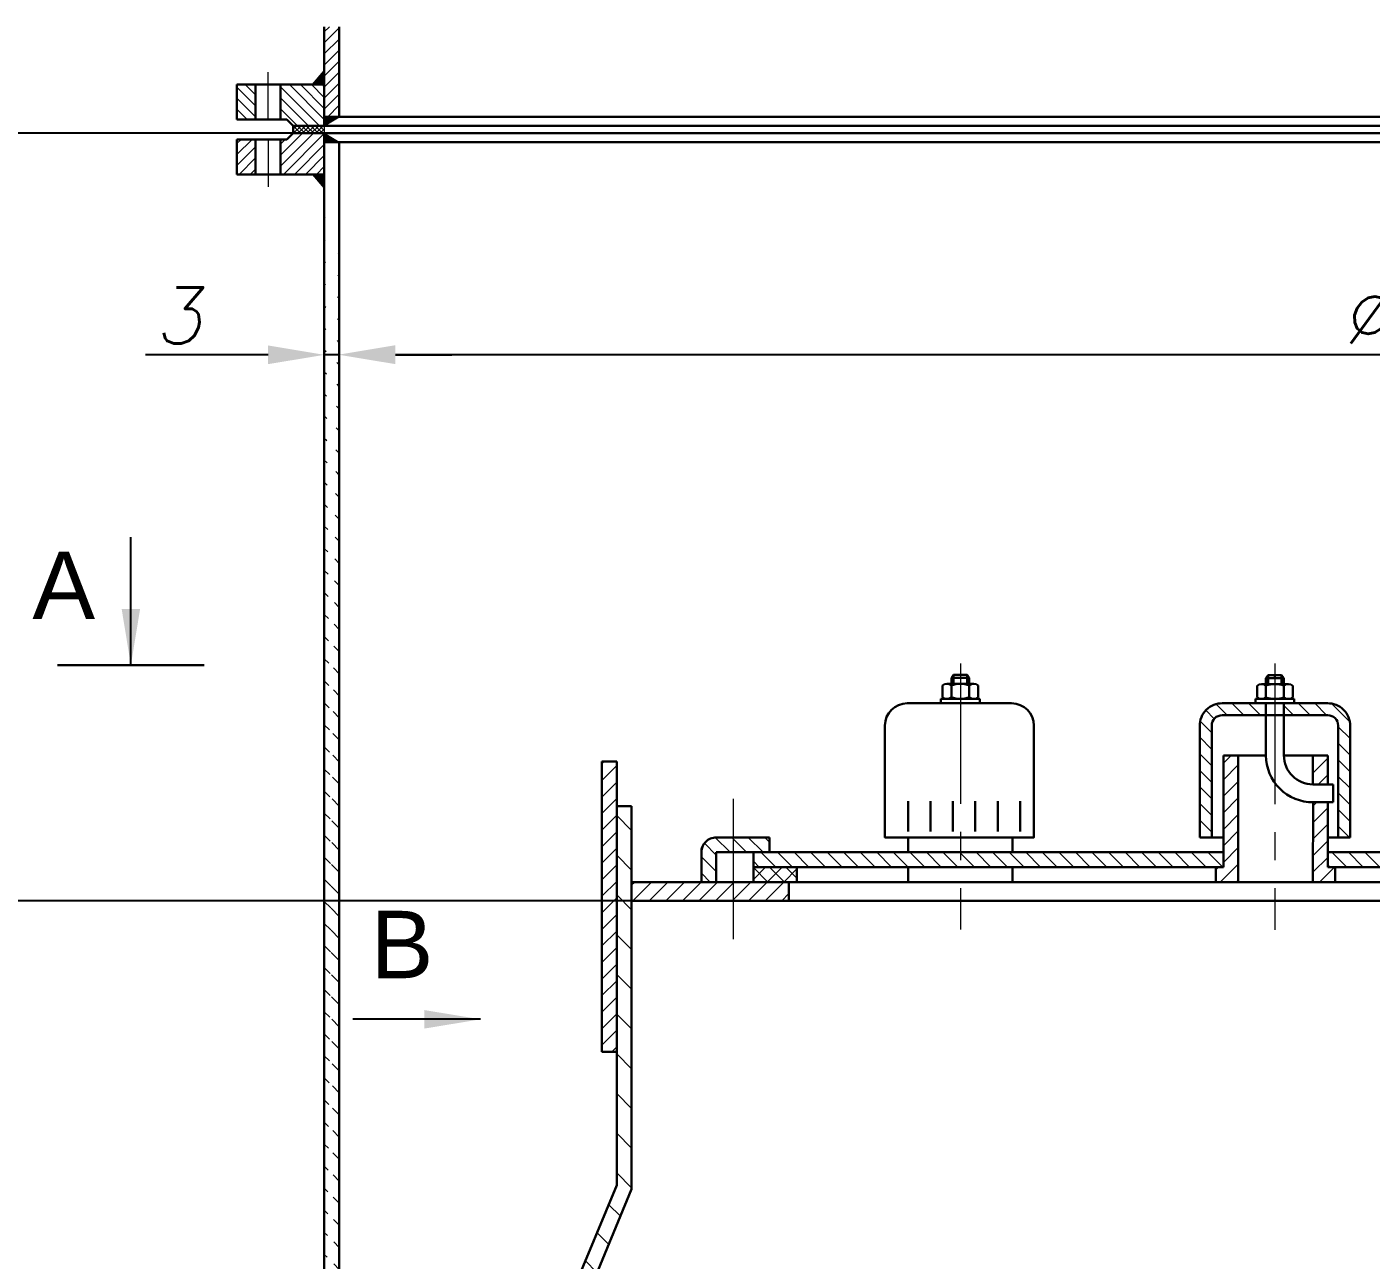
# Model space of a CAD drawing. Extents: x -45808 to 5458, y -9631 to 5897.
# Drawn here: x -44929 to -44330, y -2788 to -2240 of the extents above; entities that cross this region are included whole.
import ezdxf

# ---------------------------------------------------------------- set-up
doc = ezdxf.new("R2010")
doc.units = 0
doc.header["$LTSCALE"] = 50
doc.header["$MEASUREMENT"] = 0
doc.linetypes.add('CENTER', pattern=[2, 1.25, -0.25, 0.25, -0.25])
doc.layers.get('DEFPOINTS').update_dxf_attribs({"linetype": 'CONTINUOUS'})
for name, color, linetype, lineweight in [('Dam', 2, 'CONTINUOUS', 30), ('kthuoc', 3, 'CONTINUOUS', 13), ('manh', 4, 'CONTINUOUS', 13), ('Net manh', 3, 'CONTINUOUS', 13), ('Tam dut', 1, 'CENTER', 13)]:
    doc.layers.add(name, color=color, linetype=linetype, lineweight=lineweight)
doc.styles.add('chu2.5', font='txt.shx', dxfattribs={"oblique": 10, "height": 25})
doc.dimstyles.new('kichthuoc2.5', dxfattribs={"dimtxt": 25, "dimasz": 25, "dimexe": 4, "dimexo": 0, "dimgap": 5, "dimtad": 1, "dimtoh": 1, "dimdec": 0, "dimzin": 0, "dimdsep": 46, "dimtxsty": 'chu2.5', "dimcen": 5, "dimclrd": 256, "dimclre": 256, "dimclrt": 256, "dimadec": 0, "dimazin": 0, "dimtfac": 1, "dimtdec": 0, "dimtmove": 0, "dimatfit": 0, "dimfxl": 1, "dimtolj": 1, "dimtzin": 0, "dimarcsym": 0})
pattern_1 = [(45, (-17245.7, -6330.6383), (-3.6828478, 3.6828478), [])]

# ---------------------------------------------------------------- blocks, each defined once
blk = doc.blocks.new('*D28')
at = {"layer": 'DEFPOINTS', "color": 0}
for p in [(-44789.59, -2340.85), (-43789.59, -2358.1), (-43789.59, -2385.4)]:
    blk.add_point(p, dxfattribs=at)
at = {"layer": 'kthuoc', "lineweight": -2}
for p, q in [((-44789.59, -2340.85), (-44789.59, -2389.4)), ((-43789.59, -2358.1), (-43789.59, -2389.4)), ((-44764.59, -2385.4), (-43814.59, -2385.4))]:
    blk.add_line(p, q, dxfattribs=at)
at = {"layer": 'kthuoc'}
for points in [[(-44764.59, -2381.23), (-44764.59, -2389.57), (-44789.59, -2385.4)], [(-43814.59, -2381.23), (-43814.59, -2389.57), (-43789.59, -2385.4)]]:
    blk.add_solid(points, dxfattribs=at)
at = {"layer": 'kthuoc', "insert": (-44289.59, -2367.9), "char_height": 25, "attachment_point": 5, "style": 'chu2.5'}
blk.add_mtext('\\A1;%%c1000', dxfattribs=at)
blk = doc.blocks.new('*D27')
at = {"layer": 'DEFPOINTS', "color": 0}
for p in [(-44951.02, -2286.87), (-44955.12, -2628.5), (-44549.91, -2628.5)]:
    blk.add_point(p, dxfattribs=at)
at = {"layer": 'kthuoc', "lineweight": -2}
for p, q in [((-44951.02, -2286.87), (-44959.12, -2286.87)), ((-44955.12, -2311.87), (-44955.12, -2603.5)), ((-44549.91, -2628.5), (-44959.12, -2628.5))]:
    blk.add_line(p, q, dxfattribs=at)
at = {"layer": 'kthuoc'}
for points in [[(-44959.29, -2311.87), (-44950.96, -2311.87), (-44955.12, -2286.87)], [(-44959.29, -2603.5), (-44950.96, -2603.5), (-44955.12, -2628.5)]]:
    blk.add_solid(points, dxfattribs=at)
at = {"layer": 'kthuoc', "insert": (-44972.62, -2457.69), "char_height": 25, "attachment_point": 5, "rotation": 90, "style": 'chu2.5'}
blk.add_mtext('\\A1;500', dxfattribs=at)
blk = doc.blocks.new('*D26')
at = {"layer": 'DEFPOINTS', "color": 0}
for p in [(-44549.91, -2628.5), (-44955.12, -2961.83), (-44643.84, -2961.83)]:
    blk.add_point(p, dxfattribs=at)
at = {"layer": 'kthuoc', "lineweight": -2}
for p, q in [((-44549.91, -2628.5), (-44959.12, -2628.5)), ((-44955.12, -2653.5), (-44955.12, -2936.83)), ((-44643.84, -2961.83), (-44959.12, -2961.83))]:
    blk.add_line(p, q, dxfattribs=at)
at = {"layer": 'kthuoc'}
for points in [[(-44959.29, -2653.5), (-44950.96, -2653.5), (-44955.12, -2628.5)], [(-44959.29, -2936.83), (-44950.96, -2936.83), (-44955.12, -2961.83)]]:
    blk.add_solid(points, dxfattribs=at)
at = {"layer": 'kthuoc', "insert": (-44972.62, -2795.17), "char_height": 25, "attachment_point": 5, "rotation": 90, "style": 'chu2.5'}
blk.add_mtext('\\A1;300', dxfattribs=at)
blk = doc.blocks.new('*D25')
at = {"layer": 'DEFPOINTS', "color": 0}
for p in [(-45149.95, -2286.87), (-45079.23, -4635.77), (-44759.59, -4635.77)]:
    blk.add_point(p, dxfattribs=at)
at = {"layer": 'kthuoc', "lineweight": -2}
for p, q in [((-45149.95, -2286.87), (-45075.23, -2286.87)), ((-45079.23, -2311.87), (-45079.23, -4610.77)), ((-44759.59, -4635.77), (-45083.23, -4635.77))]:
    blk.add_line(p, q, dxfattribs=at)
at = {"layer": 'kthuoc'}
for points in [[(-45083.4, -2311.87), (-45075.07, -2311.87), (-45079.23, -2286.87)], [(-45083.4, -4610.77), (-45075.07, -4610.77), (-45079.23, -4635.77)]]:
    blk.add_solid(points, dxfattribs=at)
at = {"layer": 'kthuoc', "insert": (-45096.73, -3461.32), "char_height": 25, "attachment_point": 5, "rotation": 90, "style": 'chu2.5'}
blk.add_mtext('\\A1;4000', dxfattribs=at)
blk = doc.blocks.new('*D23')
at = {"layer": 'DEFPOINTS', "color": 0}
for p in [(-44393.18, -1909.21), (-45168.76, -2286.87), (-44985.18, -2286.87)]:
    blk.add_point(p, dxfattribs=at)
at = {"layer": 'kthuoc', "lineweight": -2}
for p, q in [((-44393.18, -1909.21), (-45172.76, -1909.21)), ((-45168.76, -1934.21), (-45168.76, -2261.87)), ((-44985.18, -2286.87), (-45172.76, -2286.87))]:
    blk.add_line(p, q, dxfattribs=at)
at = {"layer": 'kthuoc'}
for points in [[(-45172.93, -1934.21), (-45164.6, -1934.21), (-45168.76, -1909.21)], [(-45172.93, -2261.87), (-45164.6, -2261.87), (-45168.76, -2286.87)]]:
    blk.add_solid(points, dxfattribs=at)
at = {"layer": 'kthuoc', "insert": (-45186.26, -2098.04), "char_height": 25, "attachment_point": 5, "rotation": 90, "style": 'chu2.5'}
blk.add_mtext('\\A1;380', dxfattribs=at)
blk = doc.blocks.new('*D4')
at = {"layer": 'DEFPOINTS', "color": 0}
for p in [(-45168.76, -2286.87), (-44762.59, -2286.87), (-44999.46, -7319.94)]:
    blk.add_point(p, dxfattribs=at)
at = {"layer": 'kthuoc', "lineweight": -2}
for p, q in [((-44762.59, -2286.87), (-45172.76, -2286.87)), ((-45168.76, -7294.94), (-45168.76, -2311.87)), ((-44999.46, -7319.94), (-45172.76, -7319.94))]:
    blk.add_line(p, q, dxfattribs=at)
at = {"layer": 'kthuoc'}
for points in [[(-45172.93, -2311.87), (-45164.6, -2311.87), (-45168.76, -2286.87)], [(-45172.93, -7294.94), (-45164.6, -7294.94), (-45168.76, -7319.94)]]:
    blk.add_solid(points, dxfattribs=at)
at = {"layer": 'kthuoc', "insert": (-45186.26, -4803.41), "char_height": 25, "attachment_point": 5, "rotation": 90, "style": 'chu2.5'}
blk.add_mtext('\\A1;7400', dxfattribs=at)
blk = doc.blocks.new('*D77')
at = {"layer": 'DEFPOINTS', "color": 0}
for p in [(-44796.26, -2385.51), (-44796.26, -2402.93), (-44789.59, -2399.77)]:
    blk.add_point(p, dxfattribs=at)
at = {"layer": 'Net manh', "lineweight": -2}
for p, q in [((-44821.26, -2385.51), (-44875.87, -2385.51)), ((-44796.26, -2402.93), (-44796.26, -2381.51)), ((-44789.59, -2385.51), (-44796.26, -2385.51)), ((-44789.59, -2399.77), (-44789.59, -2381.51)), ((-44764.59, -2385.51), (-44739.59, -2385.51))]:
    blk.add_line(p, q, dxfattribs=at)
at = {"layer": 'Net manh'}
for points in [[(-44821.26, -2381.34), (-44821.26, -2389.67), (-44796.26, -2385.51)], [(-44764.59, -2381.34), (-44764.59, -2389.67), (-44789.59, -2385.51)]]:
    blk.add_solid(points, dxfattribs=at)
at = {"layer": 'Net manh', "insert": (-44861.06, -2368.01), "char_height": 25, "attachment_point": 5, "style": 'chu2.5'}
blk.add_mtext('\\A1;3', dxfattribs=at)

msp = doc.modelspace()

# ---------------------------------------------------------------- hatches: boundary and pattern name
at = {"layer": 'Net manh'}
h = msp.add_hatch(dxfattribs=at)
h.set_pattern_fill('ANSI31', color=256, scale=27.777778, style=0)
h.set_pattern_definition([(45, (-393.232, 0), (-2.45523188, 2.45523188), [])])
h.paths.add_polyline_path([(-44789.59, -2239.54), (-44796.26, -2239.54), (-44796.26, -2279.54), (-44789.59, -2279.54)])
for points in [[(-44796.26, -2265.21), (-44801.57, -2265.21), (-44796.26, -2259.04)], [(-44796.26, -2279.54), (-44796.26, -2283.54), (-44789.59, -2279.54)], [(-44789.59, -2290.87), (-44796.26, -2290.87), (-44796.26, -2286.87)], [(-44796.26, -2305.21), (-44801.57, -2305.21), (-44796.26, -2311.37)]]:
    msp.add_hatch(color=256, dxfattribs=at).paths.add_polyline_path(points)
h = msp.add_hatch(dxfattribs=at)
h.set_pattern_fill('ANSI31', color=256, scale=27.777778, angle=90, style=0)
h.set_pattern_definition([(135, (-393.232, 0), (-2.45523188, -2.45523188), [])])
h.paths.add_polyline_path([(-44796.26, -2283.54), (-44810.15, -2283.54), (-44812.93, -2280.76), (-44815.7, -2280.76), (-44815.7, -2265.21), (-44796.26, -2265.21)])
h.paths.add_polyline_path([(-44826.82, -2280.76), (-44835.15, -2280.76), (-44835.15, -2265.21), (-44826.82, -2265.21)])
h = msp.add_hatch(dxfattribs=at)
h.set_pattern_fill('ANSI37', color=256, scale=11.111111, style=0)
h.set_pattern_definition([(45, (-393.2319, 0), (-0.98209275, 0.98209275), []), (135, (-393.2319, 0), (-0.98209275, -0.98209275), [])])
h.paths.add_polyline_path([(-44796.26, -2286.87), (-44796.26, -2283.54), (-44810.15, -2283.54), (-44810.15, -2285.21), (-44810.15, -2286.87)])
h = msp.add_hatch(dxfattribs=at)
h.set_pattern_fill('ANSI31', color=256, scale=27.777778, style=0)
h.set_pattern_definition([(45, (-39927.7703, -9041.5555), (-2.4552319, 2.4552319), [])])
h.paths.add_polyline_path([(-44796.26, -2286.87), (-44810.15, -2286.87), (-44812.93, -2289.65), (-44815.7, -2289.65), (-44815.7, -2305.21), (-44796.26, -2305.21)])
h.paths.add_polyline_path([(-44835.15, -2305.21), (-44826.82, -2305.21), (-44826.82, -2289.65), (-44835.15, -2289.65)])
h = msp.add_hatch(dxfattribs=at)
h.set_pattern_fill('ANSI31', color=256, scale=55.555556, angle=90, style=0)
h.set_pattern_definition([(135, (-45077.059, -6315.665), (-4.910464, -4.910464), [])])
edge = h.paths.add_edge_path()
edge.add_line((-44789.59, -2290.87), (-44789.59, -3077.13))
edge.add_line((-44796.26, -2286.87), (-44796.26, -2907.12))
h = msp.add_hatch(dxfattribs=at)
h.set_pattern_fill('ANSI31', color=256, scale=41.666667, angle=90, style=0)
h.set_pattern_definition([(135, (-17245.7, -6330.6383), (-3.6828478, -3.6828478), [])])
h.paths.add_polyline_path([(-44401.36, -2550.56, -0.414214), (-44396.72, -2545.91), (-44383.45, -2545.91), (-44377.2, -2545.91), (-44377.2, -2540.61), (-44383.45, -2540.61), (-44396.72, -2540.61, 0.414214), (-44406.67, -2550.56), (-44406.67, -2600.31), (-44401.61, -2600.31)])
h.paths.add_polyline_path([(-44339.77, -2550.56, 0.414214), (-44349.72, -2540.61), (-44362.98, -2540.61), (-44369.24, -2540.61), (-44369.24, -2545.91), (-44362.98, -2545.91), (-44349.72, -2545.91, -0.414214), (-44345.07, -2550.56), (-44345.07, -2600.31), (-44339.77, -2600.31)])
h = msp.add_hatch(dxfattribs=at)
h.set_pattern_fill('ANSI31', color=256, scale=41.666667, style=0)
h.set_pattern_definition(pattern_1)
h.paths.add_polyline_path([(-44389.52, -2563.82), (-44396.15, -2563.82), (-44396.15, -2613.57), (-44397.96, -2613.57), (-44399.47, -2613.57), (-44399.47, -2620.21), (-44389.52, -2620.21)])
h = msp.add_hatch(dxfattribs=at)
h.set_pattern_fill('ANSI31', color=256, scale=41.666667, style=0)
h.set_pattern_definition(pattern_1)
h.paths.add_polyline_path([(-44349.72, -2563.82), (-44356.35, -2563.82), (-44356.35, -2576.71), (-44349.72, -2576.71)])
h = msp.add_hatch(dxfattribs=at)
h.set_pattern_fill('ANSI31', color=256, scale=41.666667, style=0)
h.set_pattern_definition([(45, (-393.232, 0), (-3.6828478, 3.6828478), [])])
h.paths.add_polyline_path([(-44666.14, -2579.81), (-44666.14, -2566.54), (-44672.78, -2566.54), (-44672.78, -2586.45), (-44672.78, -2695.71), (-44666.14, -2695.71)])
h = msp.add_hatch(dxfattribs=at)
h.set_pattern_fill('ANSI31', color=256, scale=100, angle=90, style=0)
h.set_pattern_definition([(135, (-393.232, 0), (-8.8388348, -8.8388348), [])])
h.paths.add_polyline_path([(-44659.51, -2586.45), (-44666.14, -2586.45), (-44666.14, -2754.76), (-44666.14, -2755.18), (-44726.03, -2898.13), (-44718.35, -2898.13), (-44659.51, -2756.93)])
h = msp.add_hatch(dxfattribs=at)
h.set_pattern_fill('ANSI31', color=256, scale=41.666667, style=0)
h.set_pattern_definition(pattern_1)
h.paths.add_polyline_path([(-44349.72, -2584.67), (-44356.25, -2584.67), (-44356.35, -2620.18), (-44346.4, -2620.21), (-44346.4, -2613.57), (-44349.72, -2613.57)])
h = msp.add_hatch(dxfattribs=at)
h.set_pattern_fill('ANSI31', color=256, scale=41.666667, angle=90, style=0)
h.set_pattern_definition([(135, (-17321.789, -6330.6383), (-3.6828478, -3.6828478), [])])
h.paths.add_polyline_path([(-44621.84, -2600.31), (-44598.14, -2600.31), (-44598.14, -2606.94), (-44621.84, -2606.94), (-44621.84, -2620.21), (-44628.48, -2620.21), (-44628.48, -2606.94, -0.414214)])
h = msp.add_hatch(dxfattribs=at)
h.set_pattern_fill('ANSI31', color=256, scale=41.666667, angle=90, style=0)
h.set_pattern_definition([(135, (-39927.7703, -9041.5555), (-3.6828478, -3.6828478), [])])
h.paths.add_polyline_path([(-44589.11, -2606.94), (-44605.34, -2606.94), (-44605.34, -2613.57), (-44513.22, -2613.57), (-44513.22, -2606.94)])
h.paths.add_polyline_path([(-44396.15, -2613.57), (-44396.15, -2606.94), (-44513.22, -2606.94), (-44513.22, -2613.57)])
h = msp.add_hatch(dxfattribs=at)
h.set_pattern_fill('ANSI31', color=256, scale=41.666667, angle=90, style=0)
h.set_pattern_definition([(135, (-39924.146, -9041.5555), (-3.6828478, -3.6828478), [])])
h.paths.add_polyline_path([(-44294.7, -2613.57), (-44294.7, -2606.94), (-44349.69, -2606.94), (-44349.69, -2613.57), (-44346.4, -2613.57)])
h = msp.add_hatch(dxfattribs=at)
h.set_pattern_fill('ANSI37', color=256, scale=41.666667, style=0)
h.set_pattern_definition([(45, (-19717.7116, -6369.2264), (-3.6828478, 3.6828478), []), (135, (-19717.7116, -6369.2264), (-3.6828478, -3.6828478), [])])
h.paths.add_polyline_path([(-44585.93, -2613.57), (-44605.34, -2613.57), (-44605.34, -2620.21), (-44585.93, -2620.21)])
h = msp.add_hatch(dxfattribs=at)
h.set_pattern_fill('ANSI31', color=256, scale=41.666667, style=0)
h.set_pattern_definition([(45, (-39927.7703, -9041.5555), (-3.6828478, 3.6828478), [])])
h.paths.add_polyline_path([(-44659.51, -2620.21), (-44659.51, -2628.5), (-44614.29, -2628.5), (-44614.29, -2620.21)])
h.paths.add_polyline_path([(-44589.5, -2628.5), (-44589.5, -2620.21), (-44605.34, -2620.21), (-44614.29, -2620.21), (-44614.29, -2628.5)])

# ---------------------------------------------------------------- linework, layer by layer
at = {"layer": 'Dam', "color": 2}
for p, q in [((-44796.26, -2283.54), (-44796.26, -2239.54)), ((-44789.59, -2239.54), (-44789.59, -2279.54)), ((-44835.15, -2265.21), (-44796.12, -2265.21)), ((-44835.15, -2280.76), (-44835.15, -2265.21)), ((-44835.15, -2280.76), (-44835.15, -2265.21)), ((-44826.82, -2280.76), (-44826.82, -2265.21)), ((-44815.7, -2280.76), (-44815.7, -2265.21)), ((-44796.26, -2271.32), (-44796.26, -2271.62)), ((-44812.93, -2280.76), (-44835.15, -2280.76)), ((-44812.93, -2280.76), (-44835.15, -2280.76)), ((-44812.93, -2280.76), (-44810.15, -2283.54)), ((-44810.15, -2283.54), (-44796.26, -2283.54)), ((-44810.15, -2283.54), (-44810.15, -2285.21)), ((-43782.93, -2279.54), (-44796.26, -2279.54)), ((-43768.85, -2283.54), (-44796.26, -2283.54)), ((-44835.15, -2289.65), (-44835.15, -2305.21)), ((-44835.15, -2289.65), (-44835.15, -2305.21)), ((-44812.93, -2289.65), (-44835.15, -2289.65)), ((-44812.93, -2289.65), (-44835.15, -2289.65)), ((-44826.82, -2289.65), (-44826.82, -2305.21)), ((-44815.7, -2289.65), (-44815.7, -2305.21)), ((-44812.93, -2289.65), (-44810.15, -2286.87)), ((-44810.15, -2286.87), (-44810.15, -2285.21)), ((-44810.15, -2286.87), (-43782.61, -2286.87)), ((-44796.26, -2286.87), (-44796.26, -2907.12)), ((-43782.93, -2290.87), (-44796.26, -2290.87)), ((-44789.59, -2290.87), (-44789.59, -3077.13)), ((-44835.15, -2305.21), (-44796.26, -2305.21)), ((-44666.14, -2755.18), (-44731.68, -2912.33)), ((-44659.51, -2756.93), (-44723.98, -2912.33))]:
    msp.add_line(p, q, dxfattribs=at)
at = {"layer": 'Dam'}
for p, q in [((-44914.96, -2523.63), (-44849.73, -2523.63)), ((-44517.2, -2529.33), (-44516.2, -2528)), ((-44517.2, -2529.33), (-44517.2, -2531.98)), ((-44517.2, -2529.33), (-44513.22, -2529.33)), ((-44516.2, -2528), (-44516.2, -2531.98)), ((-44513.22, -2528), (-44516.2, -2528)), ((-44513.22, -2528), (-44510.23, -2528)), ((-44509.24, -2529.33), (-44513.22, -2529.33)), ((-44510.23, -2528), (-44509.24, -2529.33)), ((-44510.23, -2528), (-44510.23, -2531.98)), ((-44509.24, -2531.98), (-44509.24, -2529.33)), ((-44376.2, -2528.07), (-44377.2, -2529.4)), ((-44376.2, -2528.07), (-44377.2, -2529.4)), ((-44376.2, -2528.07), (-44377.2, -2529.4)), ((-44376.2, -2528.07), (-44377.2, -2529.4)), ((-44377.2, -2529.4), (-44373.22, -2529.4)), ((-44377.2, -2532.05), (-44377.2, -2529.4)), ((-44377.2, -2529.4), (-44377.2, -2532.05)), ((-44377.2, -2529.4), (-44373.22, -2529.4)), ((-44377.2, -2529.4), (-44373.22, -2529.4)), ((-44377.2, -2532.05), (-44377.2, -2529.4)), ((-44377.2, -2529.4), (-44377.2, -2532.05)), ((-44377.2, -2529.4), (-44377.2, -2532.05)), ((-44377.2, -2532.05), (-44377.2, -2529.4)), ((-44377.2, -2529.4), (-44377.2, -2532.05)), ((-44377.2, -2532.05), (-44377.2, -2529.4)), ((-44377.2, -2529.4), (-44373.22, -2529.4)), ((-44376.2, -2528.07), (-44376.2, -2532.05)), ((-44373.22, -2528.07), (-44376.2, -2528.07)), ((-44373.22, -2528.07), (-44376.2, -2528.07)), ((-44373.22, -2528.07), (-44376.2, -2528.07)), ((-44376.2, -2528.07), (-44376.2, -2532.05)), ((-44376.2, -2528.07), (-44376.2, -2532.05)), ((-44376.2, -2528.07), (-44376.2, -2532.05)), ((-44373.22, -2528.07), (-44376.2, -2528.07)), ((-44373.22, -2528.07), (-44370.23, -2528.07)), ((-44373.22, -2528.07), (-44370.23, -2528.07)), ((-44373.22, -2528.07), (-44370.23, -2528.07)), ((-44373.22, -2528.07), (-44370.23, -2528.07)), ((-44373.22, -2529.4), (-44373.22, -2528.07)), ((-44373.22, -2529.4), (-44373.22, -2528.07)), ((-44373.22, -2529.4), (-44373.22, -2528.07)), ((-44373.22, -2529.4), (-44373.22, -2528.07)), ((-44369.24, -2529.4), (-44373.22, -2529.4)), ((-44369.24, -2529.4), (-44373.22, -2529.4)), ((-44369.24, -2529.4), (-44373.22, -2529.4)), ((-44369.24, -2529.4), (-44373.22, -2529.4)), ((-44370.23, -2528.07), (-44370.23, -2532.05)), ((-44370.23, -2528.07), (-44369.24, -2529.4)), ((-44370.23, -2528.07), (-44370.23, -2532.05)), ((-44370.23, -2528.07), (-44369.24, -2529.4)), ((-44370.23, -2528.07), (-44369.24, -2529.4)), ((-44370.23, -2528.07), (-44370.23, -2532.05)), ((-44370.23, -2528.07), (-44369.24, -2529.4)), ((-44370.23, -2528.07), (-44370.23, -2532.05)), ((-44369.24, -2529.4), (-44369.24, -2532.05)), ((-44369.24, -2529.4), (-44369.24, -2532.05)), ((-44369.24, -2529.4), (-44369.24, -2532.05)), ((-44369.24, -2529.4), (-44369.24, -2532.05)), ((-44521.18, -2537.87), (-44521.18, -2532.72)), ((-44519.19, -2531.98), (-44507.25, -2531.98)), ((-44517.2, -2532.66), (-44517.2, -2537.93)), ((-44509.24, -2532.66), (-44509.24, -2537.93)), ((-44505.26, -2532.72), (-44505.26, -2537.87)), ((-44381.18, -2532.8), (-44381.18, -2537.95)), ((-44381.18, -2537.95), (-44381.18, -2532.8)), ((-44381.18, -2532.8), (-44381.18, -2537.95)), ((-44381.18, -2537.95), (-44381.18, -2532.8)), ((-44381.18, -2537.95), (-44381.18, -2532.8)), ((-44381.18, -2532.8), (-44381.18, -2537.95)), ((-44381.18, -2537.95), (-44381.18, -2532.8)), ((-44381.18, -2532.8), (-44381.18, -2537.95)), ((-44379.19, -2532.05), (-44373.22, -2532.05)), ((-44379.19, -2532.05), (-44373.22, -2532.05)), ((-44379.19, -2532.05), (-44373.22, -2532.05)), ((-44379.19, -2532.05), (-44373.22, -2532.05)), ((-44377.2, -2532.74), (-44377.2, -2538)), ((-44377.2, -2532.74), (-44377.2, -2538)), ((-44377.2, -2532.74), (-44377.2, -2538)), ((-44377.2, -2532.74), (-44377.2, -2538)), ((-44367.25, -2532.05), (-44373.22, -2532.05)), ((-44367.25, -2532.05), (-44373.22, -2532.05)), ((-44367.25, -2532.05), (-44373.22, -2532.05)), ((-44367.25, -2532.05), (-44373.22, -2532.05)), ((-44369.24, -2532.74), (-44369.24, -2538)), ((-44369.24, -2532.74), (-44369.24, -2538)), ((-44369.24, -2532.74), (-44369.24, -2538)), ((-44369.24, -2532.74), (-44369.24, -2538)), ((-44365.26, -2537.95), (-44365.26, -2532.8)), ((-44365.26, -2537.95), (-44365.26, -2532.8)), ((-44365.26, -2537.95), (-44365.26, -2532.8)), ((-44365.26, -2537.95), (-44365.26, -2532.8)), ((-44521.84, -2540.61), (-44521.84, -2538.62)), ((-44521.84, -2538.62), (-44504.59, -2538.62)), ((-44504.59, -2538.62), (-44504.59, -2540.61)), ((-44383.45, -2540.61), (-44377.2, -2540.61)), ((-44382.88, -2540.61), (-44372.93, -2540.61)), ((-44382.88, -2540.61), (-44372.93, -2540.61)), ((-44364.59, -2538.69), (-44381.84, -2538.69)), ((-44364.59, -2538.69), (-44381.84, -2538.69)), ((-44364.59, -2538.69), (-44381.84, -2538.69)), ((-44381.84, -2538.69), (-44381.84, -2540.68)), ((-44381.84, -2538.69), (-44381.84, -2540.61)), ((-44381.84, -2538.69), (-44381.84, -2540.68)), ((-44381.84, -2538.69), (-44381.84, -2540.68)), ((-44377.2, -2540.61), (-44377.2, -2542)), ((-44376.2, -2540.61), (-44377.2, -2540.61)), ((-44377.2, -2545.91), (-44377.2, -2540.61)), ((-44377.2, -2540.61), (-44377.2, -2542)), ((-44377.2, -2540.61), (-44377.2, -2542)), ((-44377.2, -2542), (-44377.2, -2545.91)), ((-44377.2, -2542), (-44377.2, -2545.91)), ((-44369.24, -2540.61), (-44376.2, -2540.61)), ((-44362.98, -2540.61), (-44372.93, -2540.61)), ((-44362.98, -2540.61), (-44372.93, -2540.61)), ((-44369.24, -2540.61), (-44369.24, -2542)), ((-44369.24, -2545.91), (-44369.24, -2540.61)), ((-44362.98, -2540.61), (-44369.24, -2540.61)), ((-44369.24, -2540.61), (-44369.24, -2542)), ((-44369.24, -2540.61), (-44369.24, -2542)), ((-44369.24, -2542), (-44369.24, -2545.91)), ((-44369.24, -2542), (-44369.24, -2545.91)), ((-44369.24, -2542), (-44369.24, -2545.91)), ((-44364.59, -2540.68), (-44364.59, -2538.69)), ((-44364.59, -2540.61), (-44364.59, -2538.69)), ((-44364.59, -2540.68), (-44364.59, -2538.69)), ((-44376.2, -2545.91), (-44383.45, -2545.91)), ((-44377.2, -2545.91), (-44377.2, -2563.82)), ((-44362.98, -2545.91), (-44376.2, -2545.91)), ((-44362.98, -2545.91), (-44376.2, -2545.91)), ((-44369.24, -2545.91), (-44369.24, -2563.82)), ((-44406.67, -2550.75), (-44406.67, -2600.31)), ((-44401.36, -2550.56), (-44401.36, -2600.31)), ((-44396.15, -2613.57), (-44396.15, -2563.82)), ((-44396.15, -2563.82), (-44393.83, -2563.82)), ((-44377.2, -2563.82), (-44396.15, -2563.82)), ((-44389.52, -2620.21), (-44389.52, -2563.82)), ((-44369.24, -2563.82), (-44356.35, -2563.82)), ((-44356.35, -2563.82), (-44349.72, -2563.82)), ((-44356.35, -2576.43), (-44356.35, -2563.82)), ((-44356.35, -2563.82), (-44356.35, -2576.71)), ((-44349.72, -2576.71), (-44349.72, -2563.82)), ((-44666.14, -2566.54), (-44672.78, -2566.54)), ((-44672.78, -2566.54), (-44672.78, -2586.45)), ((-44666.14, -2566.54), (-44666.14, -2586.45)), ((-44666.14, -2579.81), (-44666.14, -2566.54)), ((-44356.35, -2576.71), (-44347.27, -2576.71)), ((-44347.27, -2576.71), (-44347.27, -2584.67)), ((-44666.14, -2754.76), (-44666.14, -2579.81)), ((-44536.41, -2597.68), (-44536.41, -2584.15)), ((-44526.46, -2597.68), (-44526.46, -2584.15)), ((-44516.51, -2597.68), (-44516.51, -2584.15)), ((-44506.56, -2597.68), (-44506.56, -2584.15)), ((-44496.61, -2597.68), (-44496.61, -2584.15)), ((-44486.66, -2597.68), (-44486.66, -2584.15)), ((-44672.78, -2586.45), (-44672.78, -2695.71)), ((-44659.51, -2586.45), (-44666.14, -2586.45)), ((-44659.51, -2756.52), (-44659.51, -2586.45)), ((-44356.25, -2584.67), (-44356.35, -2620.21)), ((-44356.25, -2584.67), (-44349.72, -2584.67)), ((-44349.72, -2613.57), (-44349.72, -2584.67)), ((-44349.72, -2584.67), (-44347.27, -2584.67)), ((-44598.14, -2600.31), (-44598.14, -2606.94)), ((-44536.43, -2600.31), (-44536.43, -2606.94)), ((-44480.47, -2600.31), (-44490, -2600.31)), ((-44490, -2600.31), (-44490, -2606.94)), ((-44401.61, -2600.31), (-44406.67, -2600.31)), ((-44406.1, -2600.31), (-44406.1, -2600.31)), ((-44406.1, -2600.31), (-44404.77, -2600.31)), ((-44404.77, -2600.31), (-44396.15, -2600.31)), ((-44401.61, -2600.31), (-44396.15, -2600.31)), ((-44396.15, -2600.31), (-44396.15, -2613.57)), ((-44396.15, -2600.31), (-44396.15, -2613.57)), ((-44339.77, -2600.31), (-44349.72, -2600.31)), ((-44339.77, -2600.31), (-44349.72, -2600.31)), ((-44339.77, -2600.31), (-44349.72, -2600.31)), ((-44621.84, -2613.57), (-44621.84, -2606.94)), ((-44621.84, -2606.94), (-44594.31, -2606.94)), ((-44605.34, -2606.94), (-44605.34, -2620.21)), ((-44605.34, -2620.21), (-44605.34, -2606.94)), ((-44589.11, -2606.94), (-44396.15, -2606.94)), ((-44401.03, -2606.94), (-44396.15, -2606.94)), ((-44396.15, -2606.94), (-44396.15, -2613.57)), ((-44294.7, -2606.94), (-44349.69, -2606.94)), ((-44349.69, -2606.94), (-44349.69, -2613.57)), ((-44605.34, -2613.57), (-44396.15, -2613.57)), ((-44543.07, -2613.57), (-44546.39, -2613.57)), ((-44536.43, -2613.57), (-44536.43, -2620.21)), ((-44490, -2613.57), (-44490, -2620.21)), ((-44396.15, -2613.57), (-44401.03, -2613.57)), ((-44399.47, -2620.21), (-44399.47, -2613.57)), ((-44399.47, -2613.57), (-44396.15, -2613.57)), ((-44293.76, -2613.57), (-44349.72, -2613.57)), ((-44349.72, -2613.57), (-44346.4, -2613.57)), ((-44346.4, -2620.21), (-44346.4, -2613.57)), ((-44659.51, -2620.21), (-44293.05, -2620.21)), ((-44589.5, -2620.21), (-44589.5, -2628.5)), ((-44396.15, -2620.21), (-44399.47, -2620.21)), ((-44293.05, -2628.5), (-44659.51, -2628.5)), ((-44672.78, -2695.71), (-44666.14, -2695.71)), ((-44659.51, -2750.64), (-44659.51, -2756.93)), ((-44666.14, -2754.76), (-44666.14, -2755.18)), ((-44659.51, -2756.52), (-44659.51, -2756.93))]:
    msp.add_line(p, q, dxfattribs=at)
for points in [[(-44536.85, -2540.61), (-44490.42, -2540.61)], [(-44396.72, -2540.61), (-44383.45, -2540.61)], [(-44349.72, -2540.61), (-44362.98, -2540.61)], [(-44396.72, -2545.91), (-44383.45, -2545.91)], [(-44349.72, -2545.91), (-44362.98, -2545.91)], [(-44480.47, -2550.56), (-44480.47, -2600.31), (-44546.8, -2600.31), (-44546.8, -2550.56)], [(-44345.07, -2600.31), (-44345.07, -2550.56)], [(-44339.77, -2600.31), (-44339.77, -2550.56)], [(-44621.84, -2600.31), (-44598.14, -2600.31)], [(-44621.84, -2620.21), (-44621.84, -2606.94)], [(-44612.81, -2606.94), (-44589.11, -2606.94)]]:
    msp.add_lwpolyline(points, dxfattribs=at)
for points in [[(-44628.48, -2620.21), (-44628.48, -2606.94, -0.414214), (-44621.84, -2600.31)], [(-44628.48, -2620.21), (-44628.48, -2606.94, -0.15043), (-44627.33, -2603.21, -0.15043)]]:
    msp.add_lwpolyline(points, format="xyb", dxfattribs=at)
msp.add_lwpolyline([(-44585.93, -2620.21), (-44605.34, -2620.21), (-44605.34, -2613.57), (-44585.93, -2613.57)], close=True, dxfattribs=at)
for centre, radius, start, end in [((-44519.19, -2535.02), 3.04, 49.11761, 130.88239), ((-44513.22, -2543.92), 11.94, 90, 109.72029), ((-44513.22, -2543.92), 11.94, 70.27971, 90), ((-44507.25, -2535.02), 3.04, 49.11761, 130.88239), ((-44379.19, -2535.09), 3.04, 49.11761, 130.88239), ((-44379.19, -2535.09), 3.04, 49.11761, 130.88239), ((-44379.19, -2535.09), 3.04, 49.11761, 130.88239), ((-44379.19, -2535.09), 3.04, 49.11761, 130.88239), ((-44373.22, -2543.99), 11.94, 90, 109.72029), ((-44373.22, -2543.99), 11.94, 90, 109.72029), ((-44373.22, -2543.99), 11.94, 90, 109.72029), ((-44373.22, -2543.99), 11.94, 90, 109.72029), ((-44373.22, -2543.99), 11.94, 70.27971, 90), ((-44373.22, -2543.99), 11.94, 70.27971, 90), ((-44373.22, -2543.99), 11.94, 70.27971, 90), ((-44373.22, -2543.99), 11.94, 70.27971, 90), ((-44367.25, -2535.09), 3.04, 49.11761, 130.88239), ((-44367.25, -2535.09), 3.04, 49.11761, 130.88239), ((-44367.25, -2535.09), 3.04, 49.11761, 130.88239), ((-44367.25, -2535.09), 3.04, 49.11761, 130.88239), ((-44536.85, -2550.56), 9.95, 90, 180), ((-44519.19, -2535.57), 3.04, 229.11761, 310.88239), ((-44513.22, -2526.67), 11.94, 250.27971, 270), ((-44513.22, -2526.67), 11.94, 270, 289.72029), ((-44507.25, -2535.57), 3.04, 229.11761, 310.88239), ((-44490.42, -2550.56), 9.95, 0, 90), ((-44396.72, -2550.56), 9.95, 88.89569, 181.10431), ((-44379.19, -2535.65), 3.04, 229.11761, 310.88239), ((-44379.19, -2535.65), 3.04, 229.11761, 310.88239), ((-44379.19, -2535.65), 3.04, 229.11761, 310.88239), ((-44379.19, -2535.65), 3.04, 229.11761, 310.88239), ((-44373.22, -2526.75), 11.94, 250.27971, 270), ((-44373.22, -2526.75), 11.94, 250.27971, 270), ((-44373.22, -2526.75), 11.94, 250.27971, 270), ((-44373.22, -2526.75), 11.94, 250.27971, 270), ((-44373.22, -2526.75), 11.94, 270, 289.72029), ((-44373.22, -2526.75), 11.94, 270, 289.72029), ((-44373.22, -2526.75), 11.94, 270, 289.72029), ((-44373.22, -2526.75), 11.94, 270, 289.72029), ((-44367.25, -2535.65), 3.04, 229.11761, 310.88239), ((-44367.25, -2535.65), 3.04, 229.11761, 310.88239), ((-44367.25, -2535.65), 3.04, 229.11761, 310.88239), ((-44367.25, -2535.65), 3.04, 229.11761, 310.88239), ((-44349.72, -2550.56), 9.95, 358.89569, 91.10431), ((-44396.72, -2550.56), 4.64, 90, 180), ((-44349.72, -2550.56), 4.64, 0, 90), ((-44356.35, -2563.82), 20.85, 180, 270.27405), ((-44356.35, -2563.82), 12.89, 180, 270.01205)]:
    msp.add_arc(centre, radius, start, end, dxfattribs=at)
at = {"layer": 'manh'}
for p, q in [((-44882.35, -2523.63), (-44882.35, -2466.68)), ((-44726.7, -2681.29), (-44783.65, -2681.29))]:
    msp.add_line(p, q, dxfattribs=at)
at = {"layer": 'Net manh'}
for p, q in [((-44801.57, -2265.21), (-44796.26, -2259.04)), ((-44796.26, -2283.54), (-44789.59, -2279.54)), ((-44796.26, -2283.54), (-44796.26, -2286.98)), ((-44796.26, -2286.87), (-44789.59, -2290.87)), ((-44801.57, -2305.21), (-44796.26, -2311.37))]:
    msp.add_line(p, q, dxfattribs=at)
at = {"layer": 'Tam dut'}
for p, q in [((-44821.26, -2280.56), (-44821.26, -2259.69)), ((-44821.26, -2289.85), (-44821.26, -2310.73)), ((-44513.22, -2522.91), (-44513.22, -2641.35)), ((-44373.22, -2522.98), (-44373.22, -2641.43)), ((-44614.29, -2583.11), (-44614.29, -2647.15))]:
    msp.add_line(p, q, dxfattribs=at)

# ---------------------------------------------------------------- texts
at = {"layer": 'manh', "char_height": 30, "width": 272.7619, "attachment_point": 4}
for s, insert in [('{\\f.VnArial|b0|i0|c0|p34;A}', (-44926.21, -2488.13)), ('{\\f.VnArial|b0|i0|c0|p34;B}', (-44775.66, -2647.99))]:
    msp.add_mtext(s, dxfattribs=dict(at, insert=insert))

# ---------------------------------------------------------------- dimensions: what is measured, and where the dimension line sits
at = {"layer": 'kthuoc'}
for base, p1, p2, text, picture, middle in [((-45168.76, -2286.87), (-44393.18, -1909.21), (-44985.18, -2286.87), '380', '*D23', (-45186.26, -2098.04)), ((-45168.76, -2286.87), (-44999.46, -7319.94), (-44762.59, -2286.87), '7400', '*D4', (-45186.26, -4803.41)), ((-45079.23, -4635.77), (-45149.95, -2286.87), (-44759.59, -4635.77), '4000', '*D25', (-45096.73, -3461.32)), ((-44955.12, -2628.5), (-44951.02, -2286.87), (-44549.91, -2628.5), '500', '*D27', (-44972.62, -2457.69)), ((-44955.12, -2961.83), (-44549.91, -2628.5), (-44643.84, -2961.83), '300', '*D26', (-44972.62, -2795.17))]:
    dim = msp.add_linear_dim(base=base, p1=p1, p2=p2, angle=90, text=text, dimstyle='kichthuoc2.5', dxfattribs=at)
    dim.commit()
    dim.dimension.update_dxf_attribs({"geometry": picture, "text_midpoint": middle})
dim = msp.add_linear_dim(base=(-43789.59, -2385.4), p1=(-44789.59, -2340.85), p2=(-43789.59, -2358.1), text='%%c<>', dimstyle='kichthuoc2.5', override={"dimlfac": 1}, dxfattribs=at)
dim.commit()
dim.dimension.update_dxf_attribs({"geometry": '*D28', "text_midpoint": (-44289.59, -2385.4), "dimtype": 160})
at = {"layer": 'Net manh'}
dim = msp.add_linear_dim(base=(-44796.26, -2385.51), p1=(-44789.59, -2399.77), p2=(-44796.26, -2402.93), text='3', dimstyle='kichthuoc2.5', dxfattribs=at)
dim.commit()
dim.dimension.update_dxf_attribs({"geometry": '*D77', "text_midpoint": (-44861.06, -2368.01)})

# ---------------------------------------------------------------- leaders
at = {"layer": 'manh'}
for points in [[(-44882.35, -2523.63), (-44882.35, -2466.68)], [(-44726.7, -2681.29), (-44783.65, -2681.29)]]:
    msp.add_leader(points, dimstyle='kichthuoc2.5', override={"dimgap": 5, "dimtad": 0}, dxfattribs=at)

doc.saveas('drawing.dxf')
